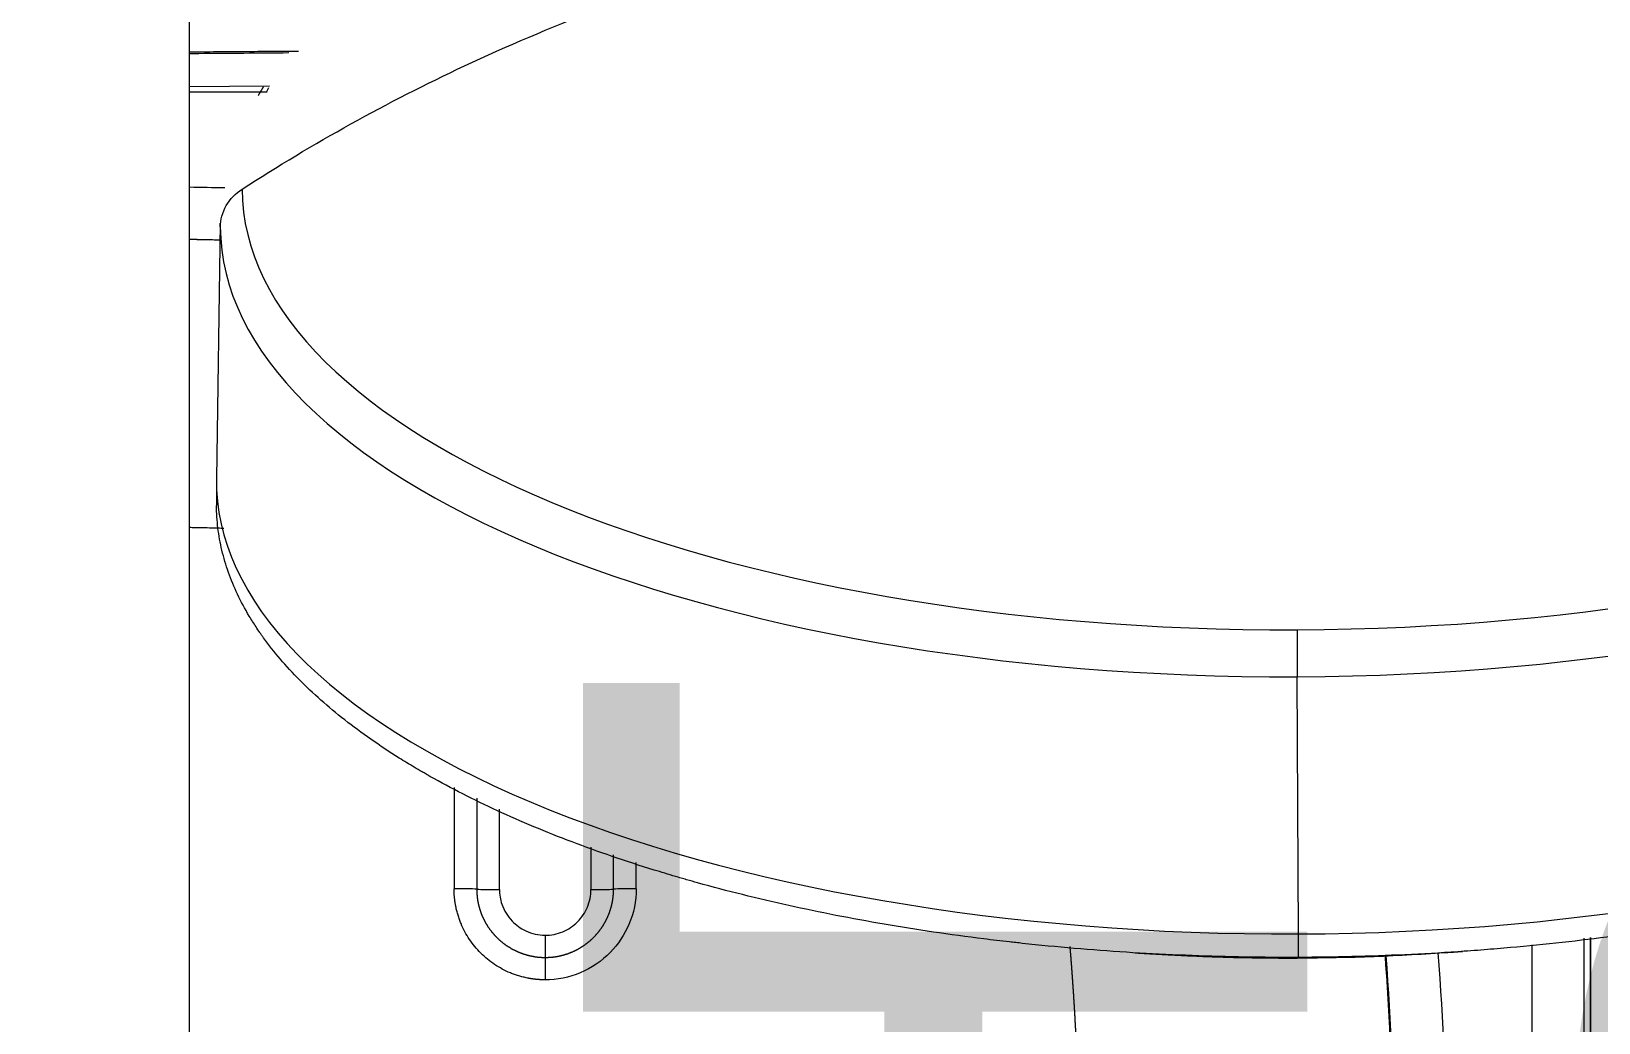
# Model space of a CAD drawing. Header units: millimetres. Extents: x 14183 to 14777, y -4239 to -3399.
# Drawn here: x 14393.04 to 14408.09, y -3495.4 to -3485.87 of the extents above; entities that cross this region are included whole.
import ezdxf

# ---------------------------------------------------------------- set-up
doc = ezdxf.new("R2010")
doc.units = ezdxf.units.MM
doc.header["$LTSCALE"] = 0.1
doc.layers.get('0').update_dxf_attribs({"lineweight": 15})
doc.layers.add('DIM', color=3, linetype='Continuous', lineweight=9)
doc.styles.get("Standard").update_dxf_attribs({"font": 'arial.ttf'})

msp = doc.modelspace()

# ---------------------------------------------------------------- linework, layer by layer
at = {"linetype": 'Continuous', "lineweight": 18, "extrusion": (-1.22465e-16, -1, 0)}
for p, q in [((14394.557, -3506.862), (14394.557, -3481.862)), ((14394.557, -3486.405), (14395.327, -3486.399)), ((14394.853, -3487.719), (14394.816, -3490.171)), ((14394.853, -3487.719), (14394.816, -3490.171)), ((14394.816, -3490.207), (14394.817, -3490.432)), ((14398.63, -3494.118), (14398.63, -3493.788)), ((14408.014, -3501.212), (14408.014, -3494.582))]:
    msp.add_line(p, q, dxfattribs=at)
at = {"linetype": 'Continuous', "lineweight": 13, "extrusion": (-1.22465e-16, -1, 0)}
for p, q in [((14395.303, -3486.458), (14394.557, -3486.458)), ((14405.208, -3494.549), (14405.197, -3492.077)), ((14405.208, -3494.549), (14405.197, -3492.077)), ((14397.316, -3493.245), (14397.316, -3494.118)), ((14397.534, -3494.122), (14397.534, -3493.35)), ((14398.413, -3493.713), (14398.413, -3494.122)), ((14407.952, -3501.212), (14407.952, -3494.59)), ((14408.014, -3494.582), (14408.014, -3501.212)), ((14407.45, -3494.652), (14407.45, -3501.212))]:
    msp.add_line(p, q, dxfattribs=at)
at = {"linetype": 'Continuous', "lineweight": 13, "extrusion": (0, 0, -1)}
msp.add_arc((-14392.194, -3613.458), 126.11, 91.07347, 91.22853, dxfattribs=at)
at = {"linetype": 'Continuous', "lineweight": 18, "extrusion": (0, 0, -1)}
for centre, radius, start, end in [((-14392.194, -3613.458), 125.608, 91.07774, 91.2118), ((-14381.014, -3496.689), 25.61, 175.6146, 180), ((-14381.014, -3496.689), 25.108, 175.5891, 180)]:
    msp.add_arc(centre, radius, start, end, dxfattribs=at)
at = {"linetype": 'Continuous', "lineweight": 13}
for centre, major_axis, ratio, start_param, end_param in [((14405.179, -3487.35), (-10.117, -0.042), 0.422618, 1.570667, 3.141463), ((14405.179, -3487.35), (-10.117, -0.042), 0.422618, 1.570667, 3.141463), ((14405.179, -3487.35), (-10.117, -0.042), 0.422618, 6.283056, 7.853852), ((14405.179, -3487.35), (-10.117, -0.042), 0.422618, 6.283056, 7.853852), ((14405.181, -3487.712), (-10.328, -0.043), 0.422618, 1.570667, 3.141463), ((14405.181, -3487.712), (-10.328, -0.043), 0.422618, 1.570667, 3.141463), ((14405.181, -3487.712), (-10.328, -0.043), 0.422618, 6.283056, 7.853852), ((14405.181, -3487.712), (-10.328, -0.043), 0.422618, 6.283056, 7.853852), ((14405.197, -3491.874), (-0.002, 0.5), 0.000117, 1.052742, 1.989675), ((14405.197, -3491.874), (-0.002, 0.5), 0.000117, 1.052742, 1.989675), ((14397.1, -3496.689), (0, -75.378), 0.000024, 4.665288, 4.67819), ((14398.847, -3496.689), (0, 75.378), 0.000021, 4.746563, 4.749899), ((14397.534, -3494.114), (0.251, 0), 0.034167, 3.665206, 4.712389), ((14398.413, -3494.114), (0.251, 0), 0.034167, 4.712389, 5.759548)]:
    msp.add_ellipse(centre, major_axis=major_axis, ratio=ratio, start_param=start_param, end_param=end_param, dxfattribs=at)
at = {"linetype": 'Continuous', "lineweight": 18}
for centre, major_axis, ratio, start_param, end_param in [((14405.191, -3490.164), (10.375, 0.043), 0.422618, 3.133461, 4.71226), ((14405.191, -3490.164), (10.375, 0.043), 0.422618, 3.133461, 4.71226), ((14405.191, -3490.164), (-10.375, -0.043), 0.422618, 6.275055, 7.853852), ((14405.191, -3490.164), (10.375, 0.043), 0.422618, 4.71226, 6.29131), ((14405.191, -3490.164), (10.375, 0.043), 0.422618, 4.71226, 6.29131), ((14405.191, -3490.164), (-10.375, -0.043), 0.422618, 1.570667, 3.14971), ((14397.098, -3494.122), (-0.251, 0), 0.034167, 3.665187, 4.712354), ((14398.848, -3494.122), (-0.251, 0), 0.034167, 4.71242, 5.759616)]:
    msp.add_ellipse(centre, major_axis=major_axis, ratio=ratio, start_param=start_param, end_param=end_param, dxfattribs=at)
at = {"linetype": 'Continuous', "lineweight": 13}
for points, knots in [([(14395.062, -3487.392), (14395.742, -3486.951), (14397.244, -3486.119), (14399.718, -3485.173), (14402.408, -3484.575), (14404.247, -3484.435), (14405.167, -3484.432)], [0, 0, 0, 0, 0.232321, 0.488224, 0.744126, 1, 1, 1, 1]), ([(14395.062, -3487.392), (14395.742, -3486.951), (14397.244, -3486.119), (14399.718, -3485.173), (14402.408, -3484.575), (14404.247, -3484.435), (14405.167, -3484.432)], [0, 0, 0, 0, 0.232321, 0.488224, 0.744126, 1, 1, 1, 1]), ([(14405.167, -3484.432), (14406.087, -3484.428), (14407.928, -3484.553), (14410.622, -3485.129), (14413.103, -3486.054), (14414.613, -3486.874), (14415.296, -3487.309)], [0, 0, 0, 0, 0.255874, 0.511776, 0.767679, 1, 1, 1, 1]), ([(14405.167, -3484.432), (14406.087, -3484.428), (14407.928, -3484.553), (14410.622, -3485.129), (14413.103, -3486.054), (14414.613, -3486.874), (14415.296, -3487.309)], [0, 0, 0, 0, 0.255874, 0.511776, 0.767679, 1, 1, 1, 1]), ([(14395.316, -3486.418), (14395.312, -3486.426), (14395.305, -3486.439), (14395.298, -3486.452), (14395.296, -3486.456)], [0, 0, 0, 0, 0.692691, 1, 1, 1, 1]), ([(14395.316, -3486.418), (14395.312, -3486.426), (14395.305, -3486.439), (14395.298, -3486.452), (14395.296, -3486.456)], [0, 0, 0, 0, 0.692691, 1, 1, 1, 1]), ([(14394.853, -3487.754), (14394.854, -3487.686), (14394.892, -3487.542), (14395.001, -3487.431), (14395.062, -3487.392)], [0, 0, 0, 0, 0.500759, 1, 1, 1, 1]), ([(14394.853, -3487.754), (14394.854, -3487.686), (14394.892, -3487.542), (14395.001, -3487.431), (14395.062, -3487.392)], [0, 0, 0, 0, 0.500759, 1, 1, 1, 1]), ([(14394.853, -3487.754), (14394.853, -3487.751), (14394.853, -3487.744), (14394.853, -3487.733), (14394.853, -3487.725), (14394.853, -3487.721), (14394.853, -3487.719)], [0, 0, 0, 0, 0.302562, 0.604999, 0.907313, 1, 1, 1, 1]), ([(14394.853, -3487.754), (14394.853, -3487.751), (14394.853, -3487.744), (14394.853, -3487.733), (14394.853, -3487.725), (14394.853, -3487.721), (14394.853, -3487.719)], [0, 0, 0, 0, 0.302562, 0.604999, 0.907313, 1, 1, 1, 1]), ([(14394.558, -3487.872), (14394.581, -3487.873), (14394.636, -3487.874), (14394.722, -3487.875), (14394.797, -3487.877), (14394.84, -3487.878), (14394.851, -3487.878)], [0, 0, 0, 0, 0.239622, 0.561831, 0.884293, 1, 1, 1, 1]), ([(14394.888, -3490.651), (14394.869, -3490.651), (14394.823, -3490.65), (14394.748, -3490.648), (14394.665, -3490.646), (14394.601, -3490.645), (14394.565, -3490.644), (14394.557, -3490.644)], [0, 0, 0, 0, 0.169477, 0.42213, 0.674782, 0.92743, 1, 1, 1, 1]), ([(14397.973, -3494.989), (14397.971, -3494.989), (14397.966, -3494.989), (14397.958, -3494.989), (14397.951, -3494.989), (14397.943, -3494.989), (14397.936, -3494.989), (14397.929, -3494.988), (14397.921, -3494.988), (14397.914, -3494.987), (14397.906, -3494.987), (14397.899, -3494.986), (14397.891, -3494.985), (14397.884, -3494.985), (14397.877, -3494.984), (14397.869, -3494.983), (14397.862, -3494.982), (14397.854, -3494.981), (14397.847, -3494.98), (14397.84, -3494.979), (14397.832, -3494.978), (14397.825, -3494.977), (14397.817, -3494.975), (14397.81, -3494.974), (14397.791, -3494.97), (14397.761, -3494.963), (14397.719, -3494.952), (14397.679, -3494.939), (14397.625, -3494.918), (14397.561, -3494.887), (14397.487, -3494.843), (14397.418, -3494.792), (14397.354, -3494.734), (14397.296, -3494.671), (14397.245, -3494.601), (14397.201, -3494.528), (14397.17, -3494.463), (14397.149, -3494.409), (14397.136, -3494.368), (14397.124, -3494.327), (14397.117, -3494.294), (14397.113, -3494.271), (14397.11, -3494.256), (14397.108, -3494.242), (14397.106, -3494.228), (14397.104, -3494.214), (14397.103, -3494.2), (14397.101, -3494.185), (14397.1, -3494.171), (14397.099, -3494.157), (14397.099, -3494.142), (14397.098, -3494.128), (14397.098, -3494.119), (14397.098, -3494.114)], [0, 0, 0, 0, 0.005423, 0.010844, 0.016263, 0.02168, 0.027096, 0.032511, 0.037926, 0.043341, 0.048756, 0.054172, 0.059589, 0.065008, 0.070429, 0.075852, 0.081278, 0.086708, 0.09214, 0.097577, 0.103018, 0.108464, 0.113915, 0.119372, 0.124834, 0.15614, 0.187332, 0.218487, 0.24968, 0.311957, 0.374522, 0.437044, 0.499444, 0.561836, 0.624468, 0.687105, 0.749572, 0.780824, 0.812057, 0.843347, 0.87477, 0.885264, 0.895739, 0.906197, 0.91664, 0.927071, 0.937494, 0.94791, 0.958323, 0.968736, 0.979151, 0.989572, 1, 1, 1, 1]), ([(14397.316, -3494.118), (14397.316, -3494.12), (14397.316, -3494.125), (14397.316, -3494.131), (14397.316, -3494.138), (14397.316, -3494.144), (14397.317, -3494.151), (14397.317, -3494.157), (14397.318, -3494.164), (14397.318, -3494.17), (14397.319, -3494.177), (14397.319, -3494.183), (14397.32, -3494.19), (14397.321, -3494.196), (14397.321, -3494.203), (14397.322, -3494.209), (14397.323, -3494.216), (14397.324, -3494.222), (14397.325, -3494.229), (14397.327, -3494.235), (14397.328, -3494.242), (14397.329, -3494.248), (14397.33, -3494.255), (14397.332, -3494.261), (14397.333, -3494.268), (14397.335, -3494.274), (14397.336, -3494.281), (14397.338, -3494.287), (14397.34, -3494.294), (14397.342, -3494.3), (14397.344, -3494.307), (14397.346, -3494.313), (14397.348, -3494.32), (14397.35, -3494.326), (14397.352, -3494.332), (14397.354, -3494.339), (14397.356, -3494.345), (14397.359, -3494.351), (14397.361, -3494.358), (14397.364, -3494.364), (14397.366, -3494.37), (14397.369, -3494.376), (14397.372, -3494.383), (14397.375, -3494.389), (14397.377, -3494.395), (14397.38, -3494.401), (14397.383, -3494.407), (14397.386, -3494.414), (14397.39, -3494.42), (14397.393, -3494.426), (14397.396, -3494.432), (14397.399, -3494.438), (14397.403, -3494.444), (14397.406, -3494.45), (14397.41, -3494.456), (14397.413, -3494.462), (14397.417, -3494.467), (14397.421, -3494.473), (14397.424, -3494.479), (14397.428, -3494.485), (14397.432, -3494.491), (14397.436, -3494.496), (14397.44, -3494.502), (14397.444, -3494.508), (14397.449, -3494.513), (14397.453, -3494.519), (14397.457, -3494.524), (14397.461, -3494.53), (14397.466, -3494.535), (14397.47, -3494.541), (14397.475, -3494.546), (14397.48, -3494.551), (14397.484, -3494.556), (14397.489, -3494.562), (14397.494, -3494.567), (14397.499, -3494.572), (14397.504, -3494.577), (14397.509, -3494.582), (14397.514, -3494.587), (14397.519, -3494.592), (14397.524, -3494.597), (14397.529, -3494.602), (14397.534, -3494.607), (14397.54, -3494.611), (14397.545, -3494.616), (14397.551, -3494.621), (14397.556, -3494.625), (14397.562, -3494.63), (14397.567, -3494.634), (14397.573, -3494.639), (14397.579, -3494.643), (14397.584, -3494.647), (14397.59, -3494.651), (14397.596, -3494.656), (14397.602, -3494.66), (14397.608, -3494.664), (14397.614, -3494.668), (14397.62, -3494.672), (14397.626, -3494.675), (14397.633, -3494.679), (14397.639, -3494.683), (14397.645, -3494.687), (14397.651, -3494.69), (14397.658, -3494.694), (14397.664, -3494.697), (14397.671, -3494.701), (14397.677, -3494.704), (14397.684, -3494.707), (14397.69, -3494.71), (14397.697, -3494.714), (14397.704, -3494.717), (14397.71, -3494.72), (14397.717, -3494.722), (14397.724, -3494.725), (14397.731, -3494.728), (14397.738, -3494.731), (14397.745, -3494.733), (14397.752, -3494.736), (14397.759, -3494.738), (14397.766, -3494.741), (14397.773, -3494.743), (14397.78, -3494.745), (14397.787, -3494.747), (14397.794, -3494.749), (14397.801, -3494.751), (14397.809, -3494.753), (14397.816, -3494.755), (14397.823, -3494.757), (14397.83, -3494.759), (14397.838, -3494.76), (14397.845, -3494.762), (14397.853, -3494.763), (14397.86, -3494.764), (14397.867, -3494.766), (14397.875, -3494.767), (14397.882, -3494.768), (14397.89, -3494.769), (14397.897, -3494.77), (14397.905, -3494.771), (14397.912, -3494.771), (14397.92, -3494.772), (14397.928, -3494.773), (14397.935, -3494.773), (14397.943, -3494.774), (14397.95, -3494.774), (14397.958, -3494.774), (14397.966, -3494.774), (14397.971, -3494.774), (14397.973, -3494.774)], [0, 0, 0, 0, 0.006284, 0.012577, 0.018877, 0.025186, 0.031502, 0.037827, 0.044159, 0.0505, 0.056848, 0.063205, 0.069569, 0.075942, 0.082322, 0.08871, 0.095106, 0.101509, 0.107921, 0.11434, 0.120767, 0.127202, 0.133644, 0.140094, 0.146552, 0.153017, 0.15949, 0.165971, 0.172459, 0.178955, 0.185458, 0.19197, 0.198488, 0.205015, 0.211549, 0.21809, 0.22464, 0.231197, 0.237762, 0.244334, 0.250915, 0.257503, 0.264099, 0.270703, 0.277315, 0.283935, 0.290562, 0.297197, 0.303841, 0.310492, 0.317151, 0.323817, 0.330492, 0.337174, 0.343864, 0.350562, 0.357268, 0.363981, 0.370702, 0.377431, 0.384168, 0.390912, 0.397664, 0.404424, 0.411192, 0.417967, 0.42475, 0.43154, 0.438338, 0.445144, 0.451958, 0.458779, 0.465609, 0.472446, 0.47929, 0.486143, 0.493004, 0.499872, 0.506748, 0.513633, 0.520525, 0.527425, 0.534333, 0.541249, 0.548173, 0.555105, 0.562045, 0.568993, 0.575948, 0.582912, 0.589883, 0.596862, 0.603849, 0.610843, 0.617846, 0.624856, 0.631874, 0.638899, 0.645933, 0.652973, 0.660022, 0.667078, 0.674142, 0.681213, 0.688292, 0.695379, 0.702473, 0.709575, 0.716685, 0.723802, 0.730927, 0.73806, 0.7452, 0.752348, 0.759504, 0.766668, 0.77384, 0.78102, 0.788207, 0.795403, 0.802606, 0.809817, 0.817036, 0.824262, 0.831497, 0.838739, 0.845989, 0.853247, 0.860512, 0.867785, 0.875066, 0.882354, 0.889651, 0.896954, 0.904266, 0.911584, 0.918911, 0.926245, 0.933586, 0.940935, 0.948292, 0.955656, 0.963028, 0.970407, 0.977794, 0.985188, 0.99259, 1, 1, 1, 1]), ([(14397.973, -3494.774), (14397.975, -3494.774), (14397.98, -3494.774), (14397.986, -3494.774), (14397.992, -3494.774), (14397.998, -3494.774), (14398.005, -3494.773), (14398.011, -3494.773), (14398.017, -3494.773), (14398.023, -3494.772), (14398.03, -3494.772), (14398.036, -3494.771), (14398.042, -3494.771), (14398.048, -3494.77), (14398.055, -3494.769), (14398.061, -3494.768), (14398.067, -3494.768), (14398.073, -3494.767), (14398.079, -3494.766), (14398.085, -3494.765), (14398.091, -3494.764), (14398.098, -3494.762), (14398.104, -3494.761), (14398.11, -3494.76), (14398.116, -3494.759), (14398.122, -3494.757), (14398.128, -3494.756), (14398.134, -3494.754), (14398.14, -3494.753), (14398.146, -3494.751), (14398.152, -3494.75), (14398.158, -3494.748), (14398.163, -3494.746), (14398.169, -3494.744), (14398.175, -3494.742), (14398.181, -3494.741), (14398.187, -3494.739), (14398.193, -3494.737), (14398.198, -3494.735), (14398.204, -3494.732), (14398.21, -3494.73), (14398.215, -3494.728), (14398.221, -3494.726), (14398.227, -3494.723), (14398.232, -3494.721), (14398.238, -3494.719), (14398.243, -3494.716), (14398.249, -3494.714), (14398.254, -3494.711), (14398.26, -3494.709), (14398.265, -3494.706), (14398.271, -3494.703), (14398.276, -3494.7), (14398.281, -3494.698), (14398.287, -3494.695), (14398.292, -3494.692), (14398.297, -3494.689), (14398.303, -3494.686), (14398.308, -3494.683), (14398.313, -3494.68), (14398.318, -3494.677), (14398.323, -3494.674), (14398.328, -3494.67), (14398.333, -3494.667), (14398.338, -3494.664), (14398.343, -3494.66), (14398.348, -3494.657), (14398.353, -3494.654), (14398.358, -3494.65), (14398.362, -3494.647), (14398.367, -3494.643), (14398.372, -3494.64), (14398.377, -3494.636), (14398.381, -3494.632), (14398.386, -3494.629), (14398.391, -3494.625), (14398.395, -3494.621), (14398.4, -3494.617), (14398.404, -3494.614), (14398.409, -3494.61), (14398.413, -3494.606), (14398.417, -3494.602), (14398.422, -3494.598), (14398.426, -3494.594), (14398.43, -3494.59), (14398.434, -3494.586), (14398.438, -3494.582), (14398.443, -3494.577), (14398.447, -3494.573), (14398.451, -3494.569), (14398.455, -3494.565), (14398.459, -3494.561), (14398.462, -3494.556), (14398.466, -3494.552), (14398.47, -3494.547), (14398.474, -3494.543), (14398.478, -3494.539), (14398.481, -3494.534), (14398.485, -3494.53), (14398.489, -3494.525), (14398.492, -3494.521), (14398.496, -3494.516), (14398.499, -3494.511), (14398.503, -3494.507), (14398.506, -3494.502), (14398.509, -3494.498), (14398.513, -3494.493), (14398.516, -3494.488), (14398.519, -3494.483), (14398.522, -3494.479), (14398.525, -3494.474), (14398.529, -3494.469), (14398.532, -3494.464), (14398.535, -3494.459), (14398.538, -3494.454), (14398.54, -3494.45), (14398.543, -3494.445), (14398.546, -3494.44), (14398.549, -3494.435), (14398.552, -3494.43), (14398.554, -3494.425), (14398.557, -3494.42), (14398.559, -3494.415), (14398.562, -3494.41), (14398.564, -3494.405), (14398.567, -3494.4), (14398.569, -3494.394), (14398.572, -3494.389), (14398.574, -3494.384), (14398.576, -3494.379), (14398.578, -3494.374), (14398.581, -3494.369), (14398.583, -3494.364), (14398.585, -3494.358), (14398.587, -3494.353), (14398.589, -3494.348), (14398.591, -3494.343), (14398.593, -3494.338), (14398.594, -3494.332), (14398.596, -3494.327), (14398.598, -3494.322), (14398.6, -3494.316), (14398.601, -3494.311), (14398.603, -3494.306), (14398.605, -3494.301), (14398.606, -3494.295), (14398.608, -3494.29), (14398.609, -3494.285), (14398.61, -3494.279), (14398.612, -3494.274), (14398.613, -3494.269), (14398.614, -3494.263), (14398.615, -3494.258), (14398.617, -3494.252), (14398.618, -3494.247), (14398.619, -3494.242), (14398.62, -3494.236), (14398.621, -3494.231), (14398.622, -3494.226), (14398.622, -3494.22), (14398.623, -3494.215), (14398.624, -3494.209), (14398.625, -3494.204), (14398.625, -3494.199), (14398.626, -3494.193), (14398.627, -3494.188), (14398.627, -3494.183), (14398.628, -3494.177), (14398.628, -3494.172), (14398.629, -3494.166), (14398.629, -3494.161), (14398.629, -3494.156), (14398.63, -3494.15), (14398.63, -3494.145), (14398.63, -3494.14), (14398.63, -3494.134), (14398.63, -3494.129), (14398.63, -3494.123), (14398.63, -3494.12), (14398.63, -3494.118)], [0, 0, 0, 0, 0.006111, 0.012217, 0.018318, 0.024414, 0.030505, 0.036591, 0.042672, 0.048748, 0.054818, 0.060884, 0.066945, 0.073, 0.079051, 0.085096, 0.091137, 0.097172, 0.103202, 0.109227, 0.115247, 0.121261, 0.127271, 0.133275, 0.139274, 0.145267, 0.151256, 0.157239, 0.163216, 0.169189, 0.175156, 0.181118, 0.187074, 0.193025, 0.198971, 0.204912, 0.210847, 0.216776, 0.2227, 0.228619, 0.234533, 0.240441, 0.246344, 0.252242, 0.258134, 0.264021, 0.269902, 0.275779, 0.28165, 0.287516, 0.293377, 0.299232, 0.305082, 0.310927, 0.316767, 0.322602, 0.328431, 0.334256, 0.340074, 0.345888, 0.351697, 0.3575, 0.363298, 0.369091, 0.374878, 0.38066, 0.386437, 0.392209, 0.397975, 0.403736, 0.409491, 0.415242, 0.420987, 0.426726, 0.43246, 0.438189, 0.443913, 0.449631, 0.455344, 0.461051, 0.466753, 0.47245, 0.478142, 0.483828, 0.489508, 0.495184, 0.500854, 0.506519, 0.512178, 0.517833, 0.523482, 0.529126, 0.534764, 0.540398, 0.546026, 0.551649, 0.557266, 0.562879, 0.568486, 0.574088, 0.579685, 0.585277, 0.590863, 0.596444, 0.60202, 0.607591, 0.613156, 0.618716, 0.624271, 0.629821, 0.635365, 0.640904, 0.646438, 0.651967, 0.65749, 0.663008, 0.66852, 0.674027, 0.679529, 0.685026, 0.690517, 0.696003, 0.701483, 0.706959, 0.712428, 0.717893, 0.723352, 0.728806, 0.734255, 0.739698, 0.745136, 0.750569, 0.755997, 0.761419, 0.766837, 0.772249, 0.777655, 0.783057, 0.788453, 0.793844, 0.799231, 0.804611, 0.809987, 0.815358, 0.820723, 0.826083, 0.831438, 0.836788, 0.842132, 0.847471, 0.852805, 0.858134, 0.863458, 0.868776, 0.874089, 0.879397, 0.884699, 0.889997, 0.895288, 0.900575, 0.905856, 0.911132, 0.916403, 0.921668, 0.926928, 0.932182, 0.937431, 0.942675, 0.947913, 0.953146, 0.958374, 0.963596, 0.968813, 0.974024, 0.97923, 0.984431, 0.989626, 0.994816, 1, 1, 1, 1]), ([(14403.1, -3496.689), (14403.1, -3496.677), (14403.1, -3496.652), (14403.1, -3496.616), (14403.1, -3496.579), (14403.1, -3496.542), (14403.099, -3496.505), (14403.099, -3496.469), (14403.099, -3496.432), (14403.098, -3496.395), (14403.098, -3496.359), (14403.097, -3496.322), (14403.097, -3496.285), (14403.096, -3496.248), (14403.095, -3496.212), (14403.095, -3496.175), (14403.094, -3496.138), (14403.093, -3496.102), (14403.092, -3496.065), (14403.091, -3496.028), (14403.09, -3495.992), (14403.089, -3495.955), (14403.088, -3495.918), (14403.087, -3495.882), (14403.085, -3495.845), (14403.084, -3495.808), (14403.083, -3495.772), (14403.081, -3495.735), (14403.08, -3495.698), (14403.078, -3495.662), (14403.077, -3495.625), (14403.075, -3495.588), (14403.073, -3495.552), (14403.072, -3495.515), (14403.07, -3495.479), (14403.068, -3495.442), (14403.066, -3495.405), (14403.064, -3495.369), (14403.062, -3495.332), (14403.06, -3495.295), (14403.058, -3495.259), (14403.056, -3495.222), (14403.053, -3495.186), (14403.051, -3495.149), (14403.049, -3495.112), (14403.046, -3495.076), (14403.044, -3495.039), (14403.041, -3495.003), (14403.039, -3494.966), (14403.036, -3494.929), (14403.033, -3494.893), (14403.031, -3494.856), (14403.028, -3494.82), (14403.025, -3494.783), (14403.022, -3494.747), (14403.019, -3494.71), (14403.017, -3494.684), (14403.016, -3494.67), (14403.016, -3494.669)], [0, 0, 0, 0, 0.018158, 0.036315, 0.054471, 0.072625, 0.090777, 0.108928, 0.127078, 0.145227, 0.163374, 0.18152, 0.199665, 0.217808, 0.235951, 0.254093, 0.272233, 0.290373, 0.308511, 0.326649, 0.344786, 0.362922, 0.381058, 0.399192, 0.417326, 0.43546, 0.453592, 0.471724, 0.489856, 0.507987, 0.526118, 0.544248, 0.562378, 0.580508, 0.598638, 0.616767, 0.634896, 0.653025, 0.671154, 0.689283, 0.707411, 0.72554, 0.743669, 0.761798, 0.779927, 0.798057, 0.816186, 0.834316, 0.852446, 0.870577, 0.888708, 0.906839, 0.924971, 0.943104, 0.961237, 0.97937, 0.997505, 1, 1, 1, 1]), ([(14406.039, -3494.757), (14406.041, -3494.777), (14406.044, -3494.822), (14406.049, -3494.892), (14406.055, -3494.967), (14406.06, -3495.042), (14406.064, -3495.117), (14406.069, -3495.192), (14406.073, -3495.267), (14406.077, -3495.341), (14406.081, -3495.416), (14406.085, -3495.491), (14406.088, -3495.566), (14406.092, -3495.641), (14406.095, -3495.716), (14406.097, -3495.791), (14406.1, -3495.866), (14406.102, -3495.941), (14406.104, -3496.016), (14406.106, -3496.091), (14406.108, -3496.165), (14406.109, -3496.24), (14406.111, -3496.315), (14406.112, -3496.39), (14406.112, -3496.465), (14406.113, -3496.54), (14406.113, -3496.614), (14406.113, -3496.664), (14406.113, -3496.689)], [0, 0, 0, 0, 0.030847, 0.069707, 0.108559, 0.147403, 0.186239, 0.225066, 0.263886, 0.302699, 0.341503, 0.380299, 0.419088, 0.457869, 0.496642, 0.535407, 0.574165, 0.612915, 0.651657, 0.690392, 0.729119, 0.767839, 0.806551, 0.845256, 0.883953, 0.922643, 0.961325, 1, 1, 1, 1])]:
    msp.add_open_spline(points, degree=3, knots=knots, dxfattribs=at)
at = {"linetype": 'Continuous', "lineweight": 18}
for points, degree in [([(14394.557, -3486.072), (14395.605, -3486.064)], 1), ([(14395.268, -3486.407), (14395.241, -3486.45), (14395.216, -3486.493)], 2), ([(14403.64, -3494.73), (14403.815, -3494.74)], 1), ([(14405.209, -3494.779), (14405.694, -3494.777), (14406.178, -3494.759), (14406.657, -3494.725)], 3), ([(14406.61, -3494.728), (14406.785, -3494.716)], 1)]:
    msp.add_open_spline(points, degree=degree, dxfattribs=at)
for points, knots in [([(14395.51, -3486.083), (14395.222, -3486.085), (14394.904, -3486.088), (14394.587, -3486.09), (14394.557, -3486.09)], [0, 0, 0, 0, 0.905781, 1, 1, 1, 1]), ([(14415.567, -3490.347), (14415.567, -3490.382), (14415.566, -3490.418), (14415.563, -3490.472), (14415.562, -3490.49), (14415.559, -3490.526), (14415.55, -3490.616), (14415.522, -3490.778), (14415.461, -3490.991), (14415.375, -3491.202), (14415.265, -3491.412), (14415.131, -3491.619), (14415.025, -3491.756), (14414.939, -3491.858), (14414.909, -3491.892), (14414.848, -3491.96), (14414.817, -3491.994), (14414.719, -3492.094), (14414.582, -3492.226), (14414.354, -3492.419), (14414.105, -3492.606), (14413.835, -3492.788), (14413.544, -3492.965), (14413.335, -3493.079), (14413.2, -3493.149), (14413.173, -3493.164), (14413.118, -3493.191), (14413.09, -3493.205), (14413.007, -3493.247), (14412.95, -3493.274), (14412.779, -3493.355), (14412.545, -3493.46), (14412.178, -3493.609), (14411.795, -3493.751), (14411.397, -3493.884), (14410.982, -3494.01), (14410.695, -3494.088), (14410.512, -3494.135), (14410.475, -3494.145), (14410.401, -3494.163), (14410.364, -3494.172), (14410.253, -3494.2), (14410.178, -3494.217), (14409.953, -3494.269), (14409.65, -3494.335), (14409.341, -3494.395), (14409.029, -3494.451), (14408.714, -3494.503), (14408.234, -3494.573), (14407.744, -3494.632), (14407.412, -3494.665), (14407.202, -3494.684), (14407.16, -3494.687), (14407.076, -3494.694), (14406.95, -3494.705), (14406.823, -3494.714), (14406.57, -3494.731), (14406.232, -3494.75), (14405.721, -3494.768), (14405.38, -3494.773), (14405.208, -3494.774)], [0, 0, 0, 0, 0.015471, 0.015471, 0.023285, 0.023285, 0.031099, 0.062353, 0.093608, 0.124863, 0.156118, 0.187373, 0.218628, 0.218628, 0.234255, 0.234255, 0.249883, 0.249883, 0.281138, 0.312393, 0.343647, 0.374902, 0.406157, 0.437412, 0.437412, 0.445226, 0.445226, 0.45304, 0.45304, 0.468667, 0.468667, 0.499922, 0.531177, 0.562432, 0.593687, 0.624941, 0.656196, 0.656196, 0.66401, 0.66401, 0.671824, 0.671824, 0.687451, 0.687451, 0.718706, 0.749961, 0.749961, 0.781216, 0.812471, 0.843726, 0.87498, 0.87498, 0.882794, 0.882794, 0.890608, 0.906235, 0.906235, 0.93749, 0.968745, 1, 1, 1, 1]), ([(14405.208, -3494.774), (14405.037, -3494.775), (14404.696, -3494.772), (14404.187, -3494.758), (14403.681, -3494.734), (14403.179, -3494.699), (14402.847, -3494.669), (14402.639, -3494.648), (14402.577, -3494.641), (14402.515, -3494.634), (14402.474, -3494.63), (14402.453, -3494.627), (14402.35, -3494.616), (14402.268, -3494.606), (14402.023, -3494.576), (14401.701, -3494.532), (14401.385, -3494.482), (14401.072, -3494.428), (14400.763, -3494.371), (14400.311, -3494.277), (14399.868, -3494.172), (14399.58, -3494.097), (14399.402, -3494.047), (14399.367, -3494.037), (14399.314, -3494.022), (14399.296, -3494.017), (14399.261, -3494.007), (14399.174, -3493.981), (14399.087, -3493.955), (14398.882, -3493.892), (14398.614, -3493.804), (14398.229, -3493.666), (14397.984, -3493.568), (14397.745, -3493.468), (14397.512, -3493.366), (14397.179, -3493.204), (14396.969, -3493.092), (14396.854, -3493.027), (14396.842, -3493.02), (14396.816, -3493.005), (14396.804, -3492.998), (14396.766, -3492.976), (14396.691, -3492.932), (14396.619, -3492.888), (14396.477, -3492.799), (14396.295, -3492.678), (14396.044, -3492.493), (14395.816, -3492.302), (14395.61, -3492.108), (14395.426, -3491.908), (14395.318, -3491.771), (14395.262, -3491.693), (14395.256, -3491.685), (14395.244, -3491.668), (14395.225, -3491.642), (14395.185, -3491.581), (14395.152, -3491.529), (14395.089, -3491.424), (14395.015, -3491.285), (14394.927, -3491.074), (14394.865, -3490.862), (14394.826, -3490.648), (14394.817, -3490.505), (14394.817, -3490.433), (14394.817, -3490.432), (14394.817, -3490.432)], [0, 0, 0, 0, 0.031243, 0.062486, 0.093729, 0.124973, 0.156216, 0.156216, 0.164027, 0.167932, 0.167932, 0.171837, 0.171837, 0.187459, 0.187459, 0.218702, 0.249945, 0.249945, 0.281188, 0.312432, 0.343675, 0.374918, 0.374918, 0.382729, 0.382729, 0.386634, 0.386634, 0.39054, 0.406161, 0.406161, 0.437404, 0.468647, 0.499891, 0.499891, 0.531134, 0.562377, 0.59362, 0.59362, 0.597526, 0.597526, 0.601431, 0.601431, 0.609242, 0.624863, 0.624863, 0.656106, 0.68735, 0.718593, 0.749836, 0.781079, 0.812322, 0.812322, 0.816228, 0.816228, 0.820133, 0.827944, 0.843565, 0.843565, 0.874809, 0.906052, 0.937295, 0.968538, 0.999781, 0.999781, 1, 1, 1, 1]), ([(14397.534, -3494.122), (14397.534, -3494.17), (14397.552, -3494.281), (14397.64, -3494.426), (14397.79, -3494.534), (14397.909, -3494.561), (14397.973, -3494.561)], [0, 0, 0, 0, 0.207715, 0.484525, 0.721099, 1, 1, 1, 1]), ([(14398.848, -3494.114), (14398.848, -3494.231), (14398.802, -3494.457), (14398.609, -3494.747), (14398.321, -3494.943), (14398.088, -3494.989), (14397.973, -3494.989)], [0, 0, 0, 0, 0.255641, 0.491836, 0.748341, 1, 1, 1, 1]), ([(14397.973, -3494.561), (14398.031, -3494.561), (14398.146, -3494.538), (14398.292, -3494.44), (14398.39, -3494.295), (14398.413, -3494.18), (14398.413, -3494.122)], [0, 0, 0, 0, 0.249816, 0.499732, 0.749812, 1, 1, 1, 1]), ([(14403.811, -3494.74), (14403.85, -3494.742), (14403.971, -3494.749), (14404.17, -3494.759), (14404.398, -3494.768), (14404.602, -3494.774), (14404.776, -3494.777), (14404.92, -3494.779), (14405.035, -3494.78), (14405.119, -3494.78), (14405.174, -3494.78), (14405.2, -3494.78), (14405.209, -3494.779)], [0, 0, 0, 0, 0.083449, 0.261342, 0.428468, 0.574223, 0.698606, 0.801621, 0.883268, 0.943546, 0.982457, 1, 1, 1, 1])]:
    msp.add_open_spline(points, degree=3, knots=knots, dxfattribs=at)
at = {"linetype": 'Continuous', "lineweight": 13}
for points, weights in [([(14397.973, -3494.561), (14397.973, -3494.65), (14397.973, -3494.729), (14397.973, -3494.774)], [1, 0.873762674536, 0.832007218145, 0.874733630831]), ([(14397.973, -3494.774), (14397.973, -3494.818), (14397.973, -3494.897), (14397.973, -3494.989)], [1.00000005238, 0.910200666201, 0.910200648743, 1.00000000001])]:
    msp.add_rational_spline(points, weights, degree=3, dxfattribs=at)
for points in [[(14405.208, -3494.773), (14405.208, -3494.698), (14405.208, -3494.623), (14405.208, -3494.549)], [(14405.208, -3494.774), (14405.209, -3494.776), (14405.209, -3494.778), (14405.209, -3494.779)]]:
    msp.add_open_spline(points, degree=3, dxfattribs=at)

# ---------------------------------------------------------------- texts
at = {"layer": 'DIM', "insert": (14530.455, -3515.988), "char_height": 8.29406, "attachment_point": 9}
msp.add_mtext('{\\fGulim|b0|i0|c129|p50;제품 설치 높이는 설치 환경을 고려하여 \\P조정 및 설치 하시기 바랍니다}', dxfattribs=at)

doc.saveas('drawing.dxf')
